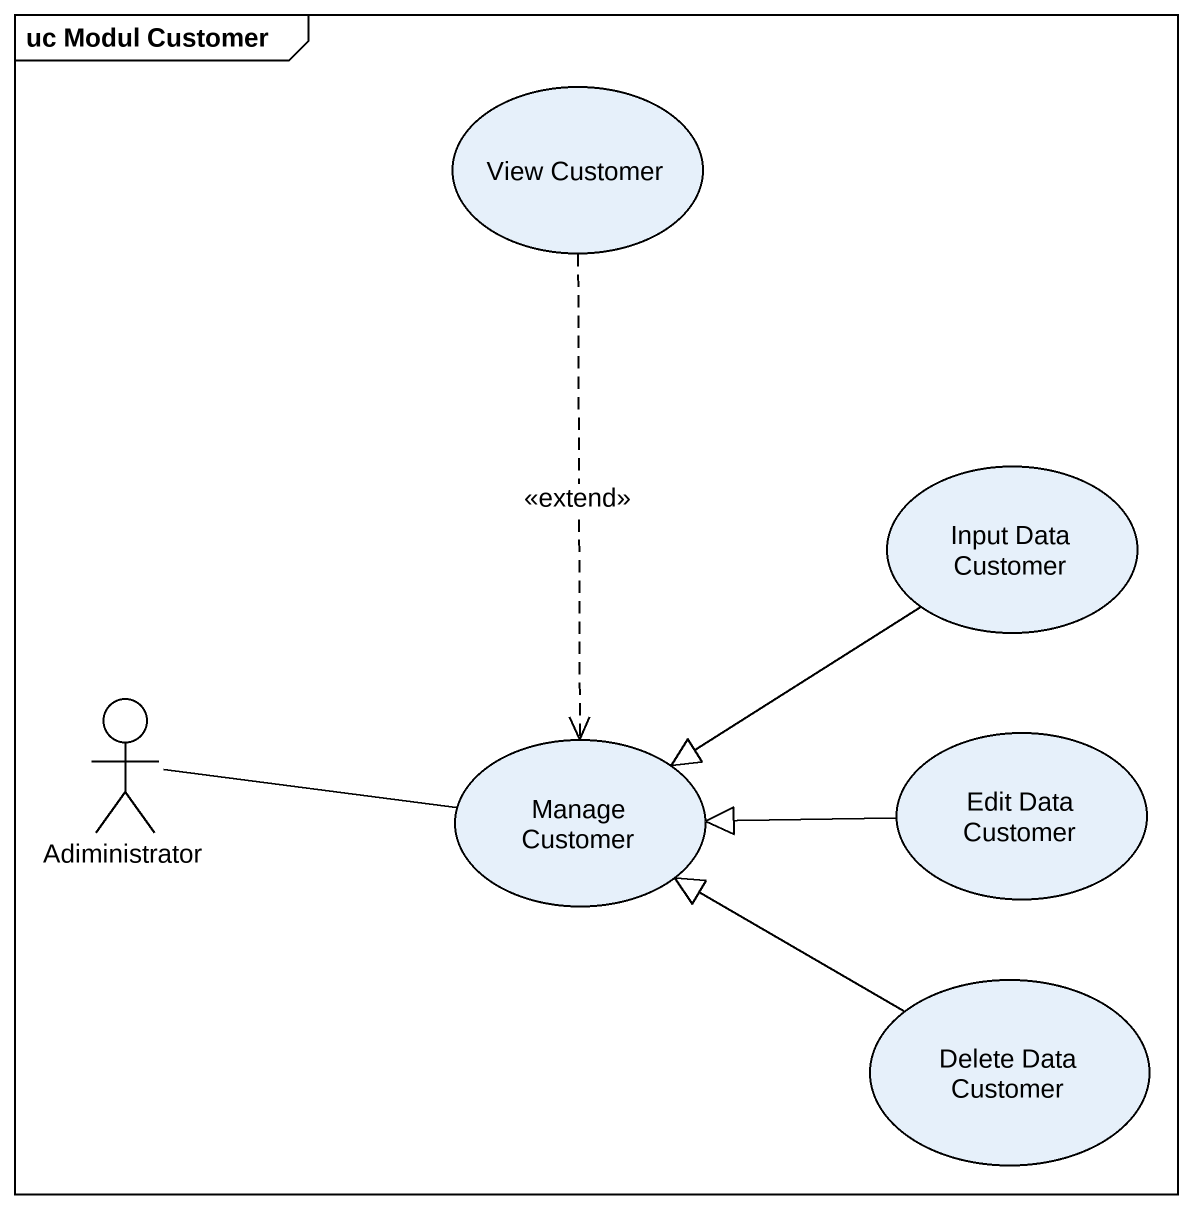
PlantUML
@startuml
mainframe uc Modul Customer
usecase "View Customer" as View_Customer
usecase "Input Data Customer" as Input_Data_Customer
actor Adiministrator
usecase "Manage Customer" as Manage_Customer
usecase "Edit Data Customer" as Edit_Data_Customer
usecase "Delete Data Customer" as Delete_Data_Customer
View_Customer ..> Manage_Customer : <<extend>>
Input_Data_Customer --|> Manage_Customer
Adiministrator -right- Manage_Customer
Edit_Data_Customer -left-|> Manage_Customer
Delete_Data_Customer -left-|> Manage_Customer
@enduml
